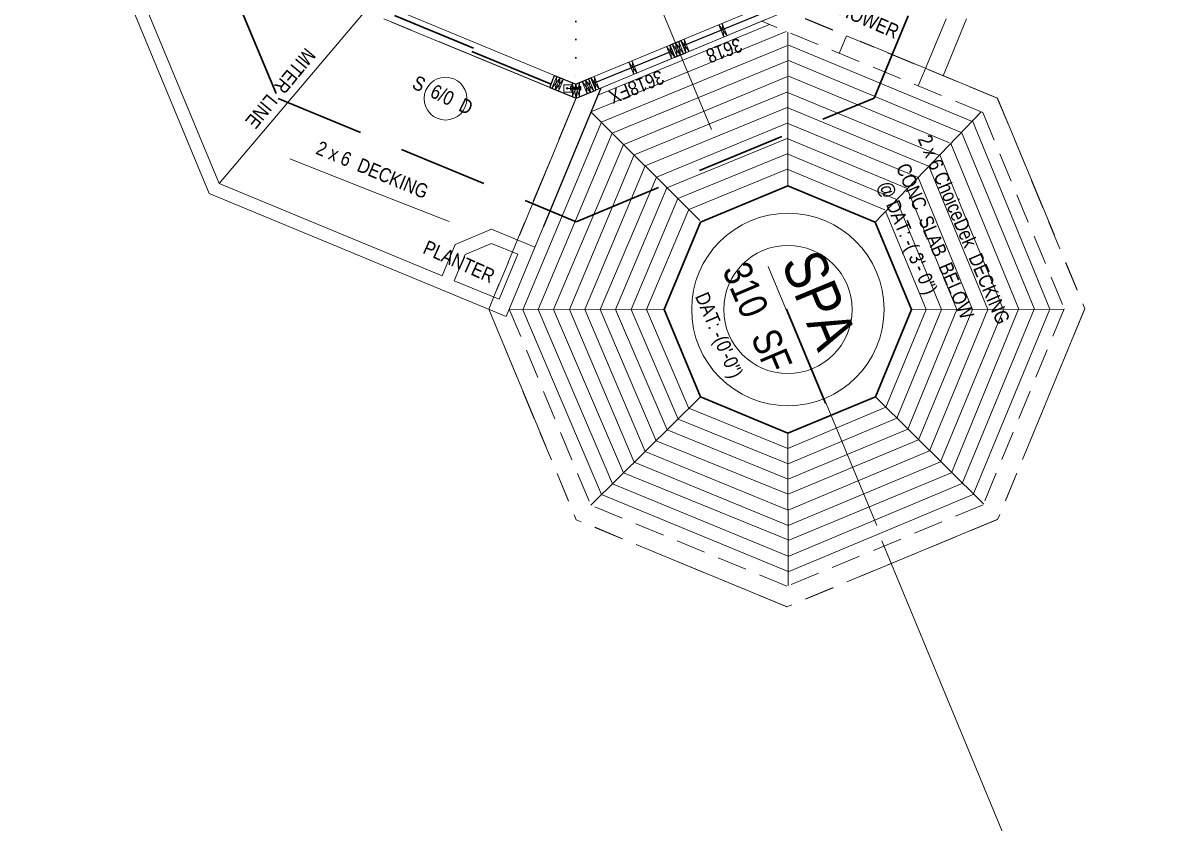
# Model space of a CAD drawing. Header units: inches. Extents: x -10188 to 9179, y -281 to 6710.
# Drawn here: x 2848.8 to 3330, y 1046 to 1383 of the extents above; entities that cross this region are included whole.
import ezdxf

# ---------------------------------------------------------------- set-up
doc = ezdxf.new("R2010")
doc.units = ezdxf.units.IN
doc.header["$MEASUREMENT"] = 0
for name, pattern in [('ACAD_ISO07W100', [3, 0, -3]), ('CENTER', [2, 1.25, -0.25, 0.25, -0.25]), ('HIDDEN', [0.375, 0.25, -0.125])]:
    doc.linetypes.add(name, pattern=pattern)
for name, color, linetype, lineweight in [('APPLIANCES', 7, 'Continuous', 9), ('BALCONY', 7, 'Continuous', 9), ('DOORS', 7, 'Continuous', 30), ('FOUNDATION', 7, 'HIDDEN', 20), ('GRID', 1, 'CENTER', 20), ('LAYOUT', 6, 'Continuous', 9), ('LITE COVE', 7, 'HIDDEN', 30), ('ROOFLINE', 7, 'HIDDEN', 30), ('WALL FRAMING', 7, 'Continuous', 30), ('WINDOWS', 5, 'Continuous', 30)]:
    doc.layers.add(name, color=color, linetype=linetype, lineweight=lineweight)
doc.layers.add('TEXT', color=250, linetype='Continuous')
doc.layers.add('WALLS', color=5, linetype='Continuous')
doc.styles.add('ARCHENTLTD', font='technical.ttf', dxfattribs={"height": 0.1875})
doc.dimstyles.new('ARCHENTLTD', dxfattribs={"dimscale": 0.05, "dimtxt": 0.1875, "dimasz": 3, "dimexe": 9, "dimexo": 1, "dimgap": 2.5, "dimtad": 0, "dimdec": 1, "dimzin": 1, "dimdsep": 46, "dimlunit": 4, "dimtxsty": 'ARCHENTLTD', "dimblk": 'ARCHTICK', "dimcen": 6, "dimclrd": 256, "dimclre": 256, "dimclrt": 256, "dimaunit": 1, "dimadec": 0, "dimazin": 0, "dimtfac": 1, "dimtdec": 1, "dimtofl": 0, "dimtmove": 1, "dimatfit": 3, "dimldrblk": 'ARCHTICK', "dimfxl": 1, "dimfrac": 2, "dimtolj": 1, "dimtzin": 0, "dimlwd": 9, "dimlwe": 9, "dimarcsym": 0})

# ---------------------------------------------------------------- blocks, each defined once
blk = doc.blocks.new('_ArchTick')
at = {"color": 0, "linetype": 'ByBlock', "const_width": 0.15}
blk.add_lwpolyline([(-0.5, -0.5), (0.5, 0.5)], dxfattribs=at)

msp = doc.modelspace()

# ---------------------------------------------------------------- hatches: boundary and pattern name
at = {"layer": 'WALL FRAMING', "lineweight": 9, "ltscale": 150}
msp.add_hatch(color=256, dxfattribs=at).paths.add_polyline_path([(3077.94, 1355.06, 1), (3077.94, 1355.68, 1)])

# ---------------------------------------------------------------- linework, layer by layer
at = {"layer": 'APPLIANCES', "color": 7, "linetype": 'Continuous', "lineweight": 20, "ltscale": 90}
for radius in [40.5, 27]:
    msp.add_circle((3170.84, 1262.27), radius, dxfattribs=at)
at = {"layer": 'BALCONY', "lineweight": 20, "ltscale": 75}
for p, q in [((2879.15, 1441.42), (2931.51, 1315.26)), ((2874.94, 1437.21), (2927.3, 1311.05)), ((2931.51, 1315.26), (3025.31, 1276.49)), ((2927.3, 1311.05), (3052.32, 1259.37)), ((3046.07, 1296.05), (3064.36, 1288.49)), ((3046.07, 1290.1), (3057.17, 1285.51)), ((3030.39, 1274.39), (3049.34, 1266.56))]:
    msp.add_line(p, q, dxfattribs=at)
at = {"layer": 'BALCONY', "color": 7, "linetype": 'Continuous', "lineweight": 9}
for p, q in [((3090.85, 1352.58), (3163.07, 1382.27)), ((3087.95, 1345.55), (3170.13, 1379.34)), ((3092.31, 1341.14), (3170.45, 1373.26)), ((3170.76, 1373.67), (3248.05, 1341.57)), ((3096.9, 1336.55), (3170.45, 1366.77)), ((3170.76, 1367.18), (3243.46, 1336.98)), ((3101.72, 1331.74), (3170.46, 1360.27)), ((3170.77, 1360.69), (3238.88, 1332.38)), ((3106.13, 1327.33), (3170.46, 1353.78)), ((3170.46, 1353.78), (3234.83, 1327.17)), ((3110.73, 1322.74), (3170.47, 1347.28)), ((3170.47, 1347.28), (3229.98, 1322.57)), ((3092.35, 1341.09), (3059.29, 1262.19)), ((3115.5, 1317.97), (3170.47, 1340.79)), ((3170.47, 1340.79), (3225.4, 1317.98)), ((3281.07, 1262.35), (3248.47, 1341.65)), ((3096.94, 1336.51), (3065.78, 1262.2)), ((3119.92, 1313.56), (3170.47, 1334.29)), ((3170.47, 1334.29), (3220.81, 1313.38)), ((3274.57, 1262.35), (3243.92, 1336.91)), ((3101.71, 1331.74), (3072.2, 1262.2)), ((3268.08, 1262.34), (3239.36, 1332.16)), ((3106.14, 1327.33), (3078.85, 1262.21)), ((3124.52, 1308.97), (3170.48, 1327.8)), ((3170.48, 1327.8), (3216.22, 1308.79)), ((3261.48, 1262.34), (3234.75, 1327.36)), ((3110.73, 1322.74), (3085.35, 1262.21)), ((3129.11, 1304.39), (3170.48, 1321.3)), ((3170.48, 1321.3), (3211.63, 1304.19)), ((3254.99, 1262.33), (3230.2, 1322.62)), ((3115.5, 1317.97), (3091.84, 1262.22)), ((3248.49, 1262.33), (3225.65, 1317.88)), ((3119.92, 1313.56), (3098.33, 1262.22)), ((3124.52, 1308.97), (3104.83, 1262.22)), ((3242, 1262.32), (3221.09, 1313.14)), ((3129.11, 1304.39), (3111.32, 1262.23)), ((3235.5, 1262.32), (3216.54, 1308.39)), ((3229.01, 1262.31), (3211.98, 1303.65)), ((3092.39, 1184.36), (3059.29, 1262.19)), ((3096.99, 1188.9), (3065.78, 1262.2)), ((3101.6, 1193.44), (3072.2, 1262.2)), ((3106.15, 1197.93), (3078.85, 1262.21)), ((3110.76, 1202.48), (3085.35, 1262.21)), ((3115.37, 1207.02), (3091.84, 1262.22)), ((3119.98, 1211.57), (3098.33, 1262.22)), ((3124.59, 1216.11), (3104.83, 1262.22)), ((3129.2, 1220.65), (3111.32, 1262.23)), ((3212.08, 1221.1), (3229.01, 1262.31)), ((3216.67, 1216.51), (3235.5, 1262.32)), ((3221.27, 1211.92), (3242, 1262.32)), ((3225.86, 1207.33), (3248.49, 1262.33)), ((3230.46, 1202.74), (3254.99, 1262.33)), ((3235.05, 1198.15), (3261.66, 1262.52)), ((3239.65, 1193.56), (3267.95, 1262.34)), ((3244.24, 1188.97), (3274.44, 1262.35)), ((3248.84, 1184.38), (3281.07, 1262.35)), ((3170.88, 1203.75), (3129.21, 1220.66)), ((3170.88, 1203.75), (3212.08, 1221.1)), ((3170.89, 1197.25), (3124.6, 1216.12)), ((3170.89, 1197.25), (3216.67, 1216.51)), ((3170.89, 1190.76), (3119.99, 1211.57)), ((3170.89, 1190.76), (3221.27, 1211.92)), ((3170.89, 1184.51), (3115.38, 1207.03)), ((3170.89, 1184.51), (3225.86, 1207.33)), ((3170.9, 1177.77), (3110.77, 1202.48)), ((3170.9, 1177.77), (3230.46, 1202.74)), ((3170.91, 1165.23), (3101.61, 1193.45)), ((3170.9, 1171.28), (3106.16, 1197.94)), ((3170.9, 1171.27), (3235.05, 1198.15)), ((3170.91, 1165.03), (3239.96, 1193.69)), ((3170.91, 1158.42), (3097, 1188.91)), ((3170.91, 1158.28), (3244.52, 1189.15)), ((3170.92, 1151.92), (3092.39, 1184.36)), ((3170.92, 1151.79), (3249.11, 1184.55))]:
    msp.add_line(p, q, dxfattribs=at)
at = {"layer": 'BALCONY', "color": 7, "linetype": 'Continuous', "lineweight": 9, "ltscale": 75}
for p, q in [((3170.8, 1314.3), (3170.76, 1379.09)), ((3133.71, 1299.8), (3087.93, 1345.51)), ((3207.61, 1299.09), (3252.13, 1345.46)), ((3118.81, 1262.24), (3053.69, 1262.19)), ((3222.87, 1262.31), (3287.03, 1262.36)), ((3134.07, 1225.45), (3087.85, 1179.89)), ((3207.66, 1225.51), (3253.19, 1180.48)), ((3170.88, 1210.24), (3170.92, 1145.94))]:
    msp.add_line(p, q, dxfattribs=at)
at = {"layer": 'BALCONY', "linetype": 'Continuous', "lineweight": 25, "ltscale": 75}
msp.add_line((3092.05, 1355.49), (3067.99, 1297.26), dxfattribs=at)
at = {"layer": 'BALCONY', "color": 7, "linetype": 'Continuous', "lineweight": 30}
for p, q in [((3134.02, 1299.04), (3170.8, 1314.31)), ((3207.61, 1299.09), (3170.8, 1314.31)), ((3134.02, 1299.04), (3118.81, 1262.24)), ((3222.87, 1262.31), (3207.61, 1299.09)), ((3118.81, 1262.24), (3134.07, 1225.45)), ((3207.66, 1225.51), (3222.87, 1262.31)), ((3134.07, 1225.45), (3170.88, 1210.24)), ((3170.88, 1210.24), (3207.66, 1225.51))]:
    msp.add_line(p, q, dxfattribs=at)
at = {"layer": 'BALCONY', "lineweight": 20, "ltscale": 50}
for p, q in [((3030.77, 1289.7), (3046.07, 1296.05)), ((3067.99, 1297.26), (3052.32, 1259.37)), ((3030.77, 1289.7), (3025.31, 1276.49)), ((3034.98, 1285.49), (3030.39, 1274.39)), ((3057.17, 1285.51), (3049.34, 1266.56))]:
    msp.add_line(p, q, dxfattribs=at)
at = {"layer": 'BALCONY', "linetype": 'Continuous', "lineweight": 20}
msp.add_line((3046.07, 1290.1), (3034.98, 1285.49), dxfattribs=at)
at = {"layer": 'DOORS', "color": 5, "lineweight": 30, "ltscale": 75}
for p, q in [((3005.21, 1386.02), (3038.46, 1372.27)), ((3037.88, 1370.88), (3071.17, 1357.11))]:
    msp.add_line(p, q, dxfattribs=at)
at = {"layer": 'DOORS', "color": 4, "lineweight": 9, "ltscale": 75}
for p, q in [((3006.13, 1388.36), (3072.64, 1360.81)), ((3004.06, 1383.27), (3070.59, 1355.77))]:
    msp.add_line(p, q, dxfattribs=at)
at = {"layer": 'DOORS', "color": 7, "linetype": 'Continuous', "lineweight": 20, "ltscale": 7.5}
msp.add_circle((3026.75, 1351.05), 9, dxfattribs=at)
at = {"layer": 'FOUNDATION', "color": 7, "linetype": 'Continuous', "lineweight": 9, "ltscale": 25}
msp.add_line((2931.51, 1315.26), (2992.97, 1387.86), dxfattribs=at)
at = {"layer": 'FOUNDATION', "ltscale": 50}
for p, q in [((3258.99, 1351.28), (3170.27, 1387.95)), ((3252.87, 1345.15), (3159.82, 1383.61)), ((3258.99, 1351.28), (3295.79, 1262.61)), ((3252.87, 1345.15), (3287.13, 1262.6)), ((3044.93, 1262.43), (3081.73, 1173.76)), ((3053.59, 1262.43), (3087.85, 1179.89)), ((3287.13, 1262.6), (3252.99, 1180.01)), ((3295.79, 1262.61), (3259.12, 1173.89)), ((3170.44, 1145.74), (3087.85, 1179.89)), ((3252.99, 1180.01), (3170.44, 1145.74)), ((3170.45, 1137.09), (3081.73, 1173.76)), ((3259.12, 1173.89), (3170.45, 1137.09))]:
    msp.add_line(p, q, dxfattribs=at)
at = {"layer": 'FOUNDATION', "ltscale": 150}
for p, q in [((3228.79, 1363.76), (3237.41, 1384.62)), ((3236.18, 1360.7), (3246.07, 1384.62))]:
    msp.add_line(p, q, dxfattribs=at)
at = {"layer": 'FOUNDATION', "lineweight": 20, "ltscale": 50}
for p, q in [((3195.52, 1377.51), (3192.46, 1370.12)), ((3228.79, 1363.76), (3225.73, 1356.37))]:
    msp.add_line(p, q, dxfattribs=at)
at = {"layer": 'FOUNDATION', "linetype": 'HIDDEN', "lineweight": 20, "ltscale": 75}
msp.add_line((3081.6, 1351.15), (3044.93, 1262.43), dxfattribs=at)
at = {"layer": 'GRID', "ltscale": 50}
for p, q in [((3081.69, 1351.18), (2992.97, 1387.86)), ((3170.35, 1387.99), (3081.69, 1351.18)), ((3259.07, 1351.31), (3170.35, 1387.99)), ((3081.69, 1351.18), (3045.01, 1262.46)), ((3259.07, 1351.31), (3295.88, 1262.64)), ((3045.01, 1262.46), (3081.81, 1173.8)), ((3295.88, 1262.64), (3259.2, 1173.92)), ((3170.53, 1137.12), (3081.81, 1173.8)), ((3259.2, 1173.92), (3170.53, 1137.12))]:
    msp.add_line(p, q, dxfattribs=at)
at = {"layer": 'LAYOUT', "color": 6, "linetype": 'CENTER', "lineweight": 5, "ltscale": 250}
msp.add_line((3330.04, 876.21), (2848.84, 2037.38), dxfattribs=at)
at = {"layer": 'LITE COVE', "color": 7, "linetype": 'ACAD_ISO07W100', "lineweight": 30, "ltscale": 2.5}
msp.add_line((3081.38, 1451.89), (3081.57, 1357.12), dxfattribs=at)
at = {"layer": 'ROOFLINE', "linetype": 'HIDDEN', "ltscale": 150}
for p, q in [((3207.12, 1351.27), (3258.98, 1476.74)), ((2919.46, 1439.73), (2956.25, 1351.11)), ((2956.25, 1351.11), (3081.69, 1299.21)), ((3081.69, 1299.21), (3207.12, 1351.27))]:
    msp.add_line(p, q, dxfattribs=at)
at = {"layer": 'TEXT', "color": 7, "linetype": 'Continuous', "lineweight": 9, "ltscale": 25}
msp.add_line((3208.21, 1171.33), (3170.36, 1262.52), dxfattribs=at)
at = {"layer": 'WALL FRAMING', "linetype": 'HIDDEN', "lineweight": 20, "ltscale": 25}
for p, q in [((3141.76, 1382.06), (3143.83, 1376.99)), ((3145.22, 1377.55), (3141.76, 1382.06)), ((3143.14, 1382.64), (3145.22, 1377.55)), ((3119.8, 1373.01), (3121.88, 1367.93)), ((3123.26, 1368.5), (3119.8, 1373.01)), ((3129.29, 1370.95), (3125.82, 1375.46)), ((3127.21, 1376.03), (3129.29, 1370.95)), ((3105.3, 1366.87), (3107.37, 1361.79)), ((3103.91, 1366.3), (3105.98, 1361.22)), ((3107.37, 1361.79), (3103.91, 1366.3)), ((3091.42, 1355.23), (3087.95, 1359.74)), ((3089.34, 1360.31), (3091.42, 1355.23))]:
    msp.add_line(p, q, dxfattribs=at)
at = {"layer": 'WALL FRAMING', "linetype": 'HIDDEN', "lineweight": 9, "ltscale": 25}
for p, q in [((3143.14, 1382.64), (3143.83, 1376.99)), ((3121.19, 1373.58), (3121.88, 1367.93)), ((3127.21, 1376.03), (3127.9, 1370.38)), ((3105.3, 1366.87), (3105.98, 1361.22)), ((3089.34, 1360.31), (3090.03, 1354.66))]:
    msp.add_line(p, q, dxfattribs=at)
at = {"layer": 'WALL FRAMING', "lineweight": 20, "ltscale": 75}
for p, q in [((3122.13, 1373.92), (3124.21, 1368.83)), ((3123.57, 1374.52), (3125.65, 1369.43)), ((3124.9, 1375.08), (3126.97, 1369.99)), ((3071.52, 1355.39), (3073.57, 1360.43)), ((3072.91, 1354.82), (3074.96, 1359.87)), ((3074.3, 1354.26), (3076.35, 1359.3)), ((3084.25, 1358.23), (3086.33, 1353.14)), ((3085.64, 1358.79), (3087.72, 1353.7)), ((3087.03, 1359.36), (3089.11, 1354.27))]:
    msp.add_line(p, q, dxfattribs=at)
at = {"layer": 'WALL FRAMING', "lineweight": 9, "ltscale": 150}
for p, q in [((3125.59, 1369.41), (3122.13, 1373.92)), ((3124.21, 1368.83), (3123.54, 1374.51)), ((3123.54, 1374.51), (3126.97, 1369.99)), ((3124.9, 1375.07), (3125.59, 1369.41)), ((3076.54, 1356.93), (3080.1, 1356.93)), ((3076.54, 1356.93), (3076.59, 1353.81)), ((3076.59, 1353.81), (3080.15, 1353.81)), ((3077.94, 1355.37), (3083.63, 1355.37)), ((3079.87, 1356.17), (3079.35, 1356.17)), ((3079.35, 1356.17), (3079.35, 1354.57)), ((3079.87, 1354.57), (3079.35, 1354.57)), ((3079.85, 1356.93), (3079.85, 1353.81)), ((3079.85, 1355.75), (3083.75, 1355.75)), ((3079.85, 1355), (3083.75, 1355)), ((3079.86, 1355.42), (3079.86, 1353.82)), ((3083.12, 1356.12), (3083.62, 1356.12)), ((3083.14, 1354.62), (3083.64, 1354.62)), ((3083.75, 1355.75), (3083.75, 1355))]:
    msp.add_line(p, q, dxfattribs=at)
at = {"layer": 'WALL FRAMING', "lineweight": 20, "ltscale": 150}
for p, q in [((3080.09, 1357.73), (3080.18, 1351.81)), ((3081.6, 1357.1), (3081.69, 1351.18)), ((3083.09, 1357.72), (3083.18, 1351.8)), ((3083.62, 1356.12), (3083.64, 1354.62))]:
    msp.add_line(p, q, dxfattribs=at)
at = {"layer": 'WALL FRAMING', "lineweight": 9, "ltscale": 150}
msp.add_circle((3077.94, 1355.37), 0.312, dxfattribs=at)
at = {"layer": 'WALLS', "color": 4, "lineweight": 20, "ltscale": 75}
for p, q in [((3125.82, 1375.46), (3159.07, 1389.26)), ((3127.9, 1370.37), (3161.15, 1384.17)), ((3087.95, 1359.74), (3121.2, 1373.54)), ((3090.03, 1354.65), (3123.28, 1368.45))]:
    msp.add_line(p, q, dxfattribs=at)
at = {"layer": 'WALLS', "color": 4, "ltscale": 75}
for p, q in [((3121.2, 1373.54), (3125.82, 1375.46)), ((3121.21, 1373.54), (3123.28, 1368.45)), ((3125.82, 1375.46), (3127.9, 1370.37)), ((3123.28, 1368.45), (3127.9, 1370.37)), ((3070.59, 1355.77), (3072.65, 1360.81)), ((3072.65, 1360.81), (3081.6, 1357.1)), ((3081.6, 1357.1), (3087.95, 1359.74)), ((3087.95, 1359.74), (3090.03, 1354.65)), ((3070.59, 1355.77), (3081.69, 1351.18)), ((3081.69, 1351.18), (3090.03, 1354.65))]:
    msp.add_line(p, q, dxfattribs=at)
at = {"layer": 'WALLS', "linetype": 'Continuous', "lineweight": 9, "ltscale": 150}
for p, q in [((3074.96, 1359.86), (3071.52, 1355.39)), ((3072.91, 1354.82), (3073.57, 1360.43)), ((3076.35, 1359.29), (3072.91, 1354.82)), ((3074.3, 1354.26), (3074.96, 1359.86)), ((3081.69, 1351.18), (3080.09, 1357.73)), ((3081.6, 1357.1), (3080.18, 1351.81)), ((3083.18, 1351.8), (3081.6, 1357.1)), ((3083.09, 1357.72), (3081.69, 1351.18)), ((3087.72, 1353.7), (3084.26, 1358.21)), ((3089.11, 1354.27), (3085.64, 1358.79)), ((3085.64, 1358.79), (3086.33, 1353.14)), ((3087.03, 1359.36), (3087.72, 1353.7))]:
    msp.add_line(p, q, dxfattribs=at)
at = {"layer": 'WINDOWS', "lineweight": 25, "ltscale": 75}
for p, q in [((3160.05, 1386.86), (3126.72, 1373.25)), ((3122.2, 1371.09), (3088.88, 1357.48))]:
    msp.add_line(p, q, dxfattribs=at)

# ---------------------------------------------------------------- texts
at = {"layer": 'DOORS', "color": 7, "linetype": 'Continuous', "lineweight": 30, "ltscale": 1.5, "char_height": 6, "attachment_point": 1, "style": 'ARCHENTLTD'}
for s, insert, rotation in [('MITER  LINE\\P{\\H1.999x;  }', (2972.5, 1369.03), 230.4641), ('S  6/0  D\\P{\\H1.999x;  }', (3014.85, 1361.07), 334.1825), ('2 x 6  DECKING\\P{\\H1.999x;  }', (2974.03, 1333.49), 337.3977)]:
    msp.add_mtext(s, dxfattribs=dict(at, insert=insert, rotation=rotation))
at = {"layer": 'TEXT', "linetype": 'Continuous', "width": 271, "attachment_point": 1, "style": 'ARCHENTLTD'}
for s, insert, char_height, rotation in [('OUTDOOR\\P\\PSHOWER', (3197.87, 1412.28), 6, 336.5722), ('2 x 6 ChoiceDek  DECKING', (3230.88, 1336.44), 6, 293.1941), ('CONC  SLAB  BELOW\\P  @ DAT: -( 3\'- 0")', (3221.72, 1324.53), 6, 293.1941), ('   \\P  SPA', (3207.86, 1310.95), 18, 292.5), ('310  SF', (3154.13, 1283.51), 12, 293.064), ('DAT: -(0\'-0")', (3137.19, 1270.18), 6, 293.1941)]:
    msp.add_mtext(s, dxfattribs=dict(at, insert=insert, char_height=char_height, rotation=rotation))
at = {"layer": 'TEXT', "color": 7, "linetype": 'Continuous', "lineweight": 30, "ltscale": 1.5, "insert": (3048.15, 1278.65), "char_height": 6, "attachment_point": 3, "rotation": 335.8111, "style": 'ARCHENTLTD'}
msp.add_mtext('PLANTER\\P{\\H1.333x;  }', dxfattribs=at)
at = {"layer": 'WINDOWS', "color": 7, "linetype": 'Continuous', "lineweight": 30, "char_height": 6, "attachment_point": 3, "style": 'ARCHENTLTD'}
for s, insert, rotation in [('3618\\P\\P  ', (3137.91, 1365.84), 200.3354), ('3618FX\\P\\P  ', (3097.04, 1348.67), 202.1822)]:
    msp.add_mtext(s, dxfattribs=dict(at, insert=insert, rotation=rotation))

# ---------------------------------------------------------------- leaders
at = {"layer": 'FOUNDATION', "color": 7, "linetype": 'Continuous', "lineweight": 9, "ltscale": 25}
for points in [[(2961.24, 1325.68), (2994.91, 1312.4)], [(3028.21, 1299.29), (2994.91, 1312.4)]]:
    msp.add_leader(points, dimstyle='ARCHENTLTD', override={"dimgap": 1, "dimtad": 0}, dxfattribs=at)

doc.saveas('drawing.dxf')
